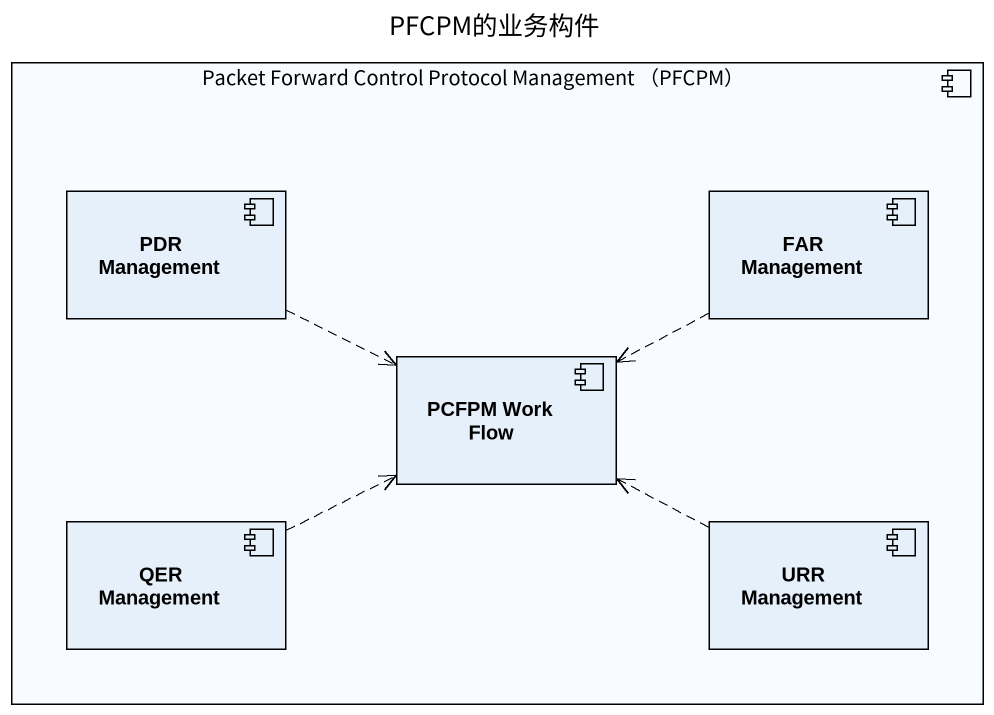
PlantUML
@startuml
title PFCPM的业务构件
component "Packet Forward Control Protocol Management （PFCPM）" as Packet_Forward_Control {
  component "PDR Management" as PDR_Management
  component "FAR Management" as FAR_Management
  component "PCFPM Work Flow" as PCFPM_Work_Flow
  component "QER Management" as QER_Management
  component "URR Management" as URR_Management
}
PDR_Management .right.> PCFPM_Work_Flow
FAR_Management .left.> PCFPM_Work_Flow
QER_Management .right.> PCFPM_Work_Flow
URR_Management .left.> PCFPM_Work_Flow
@enduml
